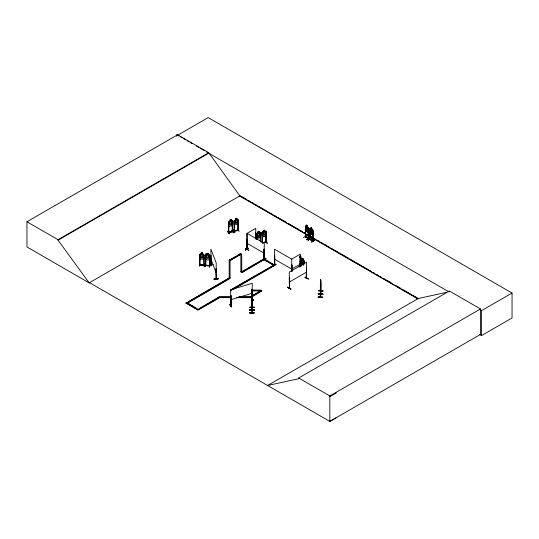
<?xml version="1.0" encoding="UTF-8"?>
<svg xmlns="http://www.w3.org/2000/svg" width="539" height="539" viewBox="0 0 539 539"><rect width="100%" height="100%" fill="white"/><g stroke="black" fill="none" stroke-linecap="round" stroke-linejoin="round"><path stroke-width="0.81" d="M251.875 303.639L251.929 302.312M251.935 300.775L251.828 305.438M251.868 301.914L251.875 301.119M320.456 288.978L320.557 286.62M251.868 300.162L251.902 298.747M252.023 299.974L252.003 301.463M252.387 299.34L252.265 289.302L251.902 289.416L252.036 312.815M320.462 284.511L320.564 283.056L320.469 283.898M320.557 280.873L320.658 279.424L320.55 297.171L320.516 281.937M252.043 299.111L252.387 298.977L251.935 299.219M249.611 312.95C263.935 312.842 239.815 312.916 254.199 312.916M254.381 310.215C245.191 310.134 251.41 309.177 254.26 310.019M254.26 309.885L249.685 309.777M320.611 287.146L320.348 290.669L320.402 285.71L320.314 286.445M318.145 297.232C321.399 295.823 326.715 298.303 318.158 297.05M322.807 293.762C313.051 292.684 321.419 293.991 322.827 293.627M251.828 302.143L251.942 299.388M251.962 297.589L251.895 299.28M251.868 303.7L251.868 304.542M251.875 298.835L251.956 297.979M320.604 284.397L320.658 282.982M320.462 282.369L320.611 279.424M320.368 286L320.462 285.151M320.462 288.884L320.368 288.291M249.867 307.304L254.455 307.264L249.88 307.142M251.915 298.539L252.016 295.884M251.841 303.551L251.861 299.401L252.313 299.26M251.895 302.541L251.915 303.497L252.057 301.442M252.117 309.399L252.178 310.1M251.989 310.154L252.057 307.028M251.969 310.093L252.279 307.419M252.023 312.607L251.902 289.416M318.556 290.811L323.13 290.986L318.562 290.602M318.475 294.287L323.05 294.476M320.449 282.106L320.759 280.267M320.348 285.737L320.584 283.696M320.921 280.96L320.914 291.188M320.564 285.185L320.462 284.659M320.415 287.86L320.759 283.514M320.523 287.179L320.348 290.602L320.314 289.746M320.826 284.592L320.846 294.779M320.429 293.519L320.759 290.925M320.921 290.932L320.671 293.486M320.442 282.072L320.361 297.171L320.759 280.226M320.55 297.124L320.671 294.53M323.029 294.624L318.461 294.375M245.447 248.499L248.782 250.318L245.454 248.479M233.98 231.224L238.231 230.241M238.211 229.998L237.76 230.355L238.191 229.89M266.165 241.809L263.039 242.779M200.124 255.095L199.693 255.156L200.124 255.095L200.05 265.181L199.652 265.134L199.72 254.408L201.209 254.091M199.713 257.73L200.171 258.983L203.675 259.232L204.187 258.053L203.675 259.232M201.209 252.865L202.698 252.98L201.209 252.865L201.249 254.165L200.508 254.516L200.508 256.807L201.249 257.844L202.637 257.952L203.385 257.029L203.385 254.738L202.637 254.273L202.637 253.047M200.171 258.983L199.767 254.428L200.218 254.051M199.315 266.333L199.72 263.726M204.207 265.026L199.74 264.777M202.691 254.24L204.18 254.785L204.18 265.478L203.722 265.464L203.762 264.979M203.661 254.287L200.185 254.037M203.749 255.378L204.16 255.412L203.749 255.378L203.803 265.329M206.929 253.357L206.922 254.61L206.181 254.96L206.181 257.251L206.922 258.296L208.31 258.403L209.058 257.48L209.058 255.19L208.31 254.725L208.371 253.431C200.515 254.112 211.955 255.27 208.371 254.657M205.777 255.634L205.366 255.601L205.777 255.634L205.723 265.633L205.797 255.54M205.386 258.174L205.878 259.394M205.595 264.177L204.766 266.812L205.615 264.009M204.988 266.778L205.642 264.009M208.371 253.431L206.875 253.343M205.777 265.242L209.866 265.457L209.442 265.909M205.831 265.505L205.319 265.572L205.783 265.141M209.422 255.83L209.826 255.863L209.422 255.83L209.435 265.922M209.556 267.196L210.19 264.366L209.583 267.007M287.617 287.112C297.696 293.068 280.469 283.514 290.878 288.958M287.61 287.274L290.871 289.133M232.228 225.578L232.693 224.285M237.8 219.36L234.121 220.599L234.539 224.985L237.834 224.258L238.312 222.93M260.189 237.429L260.667 236.102L260.209 237.456L256.935 238.211L256.483 237.066L256.935 238.211L260.209 237.456M265.707 236.021L266.219 231.426L264.844 231.346M265.761 236.082L262.466 236.81L265.761 236.082L266.239 234.748M308.476 231.204L308.113 232.262L305.62 230.82L305.323 229.392L305.62 230.82M312.964 233.798L312.566 234.829L310.073 233.394L309.743 231.979M231.709 306.886L229.553 304.542L231.736 307.068M216.28 278.299L216.334 278.899L216.078 278.4M227.579 231.231L229.291 233.663M233.131 229.85L234.829 232.296M234.815 232.471L233.158 229.83M209.307 259.67L209.806 258.491M251.787 312.809L251.848 312.236M308.133 240.212L311.239 238.272M245.232 250.231L248.479 248.196L245.265 250.076M276.022 264.272L272.653 266.098L275.874 264.218M247.286 249.153L246.97 248.944M264.231 259.259L264.231 243.271L246.963 233.299L246.808 249.389L247.152 249.584L247.374 239.35M274.499 264.865L274.418 265.35L274.533 255.277L274.688 265.498L274.6 264.885M305.269 236.783L305.626 225.875L308.51 227.936L308.51 238.656C306.273 238.292 305.168 236.325 305.418 236.378M308.261 238.123L308.631 238.211L305.748 236.668M310.08 228.448L309.716 239.37L312.964 241.229L312.93 230.503L312.593 229.857L310.08 228.448L309.777 228.725M310.053 239.545L309.871 229.338L310.04 239.565L309.723 238.993L310.087 239.201M312.593 241.034L313.085 241.149L312.748 231.002L312.64 241.074L312.748 233.495M310.087 239.303L313.078 240.798L312.741 240.583M299.913 256.18C300.775 254.159 300.87 260.047 299.913 261.092M299.987 256.247L300.25 255.749M299.987 256.658L300.25 256.16M299.913 257.413L300.681 256.012L300.863 266.306M299.913 257.817L300.324 257.042L299.913 260.108M300.984 256.941L300.984 266.084M299.953 262.197L300.823 259.475L299.953 262.244M298.801 266.333L300.263 266.596M289.43 287.866L289.652 288.062M228.947 232.235L228.947 232.599L228.853 222.526L228.469 222.62L228.428 232.599L232.68 231.622M232.693 221.01L232.666 231.757C233.252 231.096 231.521 231.588 232.68 231.258M234.492 230.86C230.308 231.271 244.43 229.109 234.384 230.753M234.458 231.218L234.404 221.152L234.391 231.103M262.426 242.678L265.747 241.998L262.378 242.671M266.239 231.453L266.145 242.193L266.219 241.789M247.091 248.971L247.3 249.503M302.278 259.623L301.739 259.724L301.739 262.015L302.278 263.301L303.282 263.867L303.821 263.187L303.821 260.896L303.282 260.189M234.121 220.599L235.55 219.845L235.503 218.591L236.897 218.268L236.917 219.521L237.564 219.824L237.564 222.108L236.87 223.254L235.563 223.55L234.869 222.728L234.869 220.444L235.563 219.872L235.503 218.591M256.544 237.072L256.544 233.805L257.898 233.043L257.878 231.79L259.293 231.494L259.246 232.774L259.946 233.023L259.946 235.314L259.246 236.453L257.945 236.756L257.244 235.934L257.244 233.643L257.945 233.07L257.878 231.79M262.008 242.287L262.035 232.397L263.45 231.662M262.095 232.43L262.52 231.918M289.692 288.055L289.207 288.163L289.261 287.772M289.632 288.089L289.652 278.09L289.248 278.198L289.652 278.09M306.246 277.976L306.388 278.057M205.864 254.455L205.386 254.886L205.406 265.606L209.819 265.943L209.806 255.223M251.949 310.457L252.265 283.244L230.658 289.82L230.692 305.943L230.658 295.877L231.029 295.763L230.962 305.728M252.016 297.11L252.057 296.524L252.171 310.228M199.666 265.033L204.207 265.39M205.339 265.478L209.873 265.835M209.375 265.794L209.476 265.417M211.14 258.592L210.958 265.397L210.89 249.119L216.179 262.891L216.26 278.643M305.323 226.097L305.66 225.854M301.207 265.114L301.544 259.124C303.113 260.687 301.389 256.719 303.349 258.915L303.282 263.867M301.207 259.367L301.51 259.144L304.427 261.186L303.349 260.142M232.289 231.332L228.9 232.127M227.552 231.399L229.304 233.872L227.606 231.204M255.614 234.472L255.614 238.474M291.882 265.047L291.848 271.602M300.23 265.835L300.371 260.148L300.486 265.815M255.345 232.464L255.762 233.084L255.87 239.255M301.503 264.09L301.207 262.661L301.503 264.09L303.282 265.053M246.849 239.424L247.253 239.525L246.849 239.424L247.145 249.564L247.118 233.313L255.756 228.327L255.722 238.541M268.281 261.664L263.787 259.192L264.123 259.367L263.942 249.159L264.056 259.367L263.793 258.814L264.231 258.936M262.621 260.101C272.875 254.63 255.884 264.278 265.842 258.235M262.601 260.29L265.842 258.37M273.435 265.774L276.029 264.251M291.397 271.548L291.511 265.08L291.693 271.717M301.503 260.297L301.207 260.128L301.503 265.282M304.104 263.443L304.212 261.711L304.508 263.544M304.508 261.88L304.104 261.779M306.192 278.387L306.516 268.227L306.63 278.299L306.192 278.387L306.523 278.171M289.43 288.23L289.248 272.134L306.516 262.163L306.657 278.279L306.307 278.447L306.63 268.287M304.98 277.282L308.416 279.034L305.155 277.174M289.248 287.765L289.686 287.678M89.555 282.685L89.204 282.894L26.95 246.95L26.95 221.765L177.627 134.77L208.734 152.726L239.842 195.873L417.941 298.7M177.627 134.77L177.627 135.235L208.182 117.596L512.05 293.034L512.05 317.963L481.495 335.602L479.312 334.335M26.95 221.765L58.057 239.72L208.734 152.726M336.417 417.644L329.821 421.404L89.514 282.665L89.157 282.867L58.057 240.185L208.734 153.191M89.157 282.867L240.192 195.67M240.226 253.701L240.852 254.374L230.059 260.606L229.425 260.243L240.226 253.701L241.742 254.064L241.742 272L242.375 272.363L263.962 259.589L242.375 272.054L240.852 271.69M229.425 260.243L235.907 256.503M237.342 255.675L239.505 254.428M305.418 226.771L305.714 226.939M306.354 226.292L306.421 225.107L307.452 225.659L307.452 226.885M308.14 227.283L308.51 227.936M308.295 231.757L308.2 238.494L308.295 228.428L308.625 238.588L308.261 238.386M308.591 228.597L308.187 228.496M309.743 228.691L309.757 239.39M311.865 228.253L310.841 227.62L310.841 228.927L310.309 229.028L310.309 231.319L310.841 232.605L311.832 233.178L312.364 232.504L312.364 230.214L311.832 229.499L311.906 228.233L310.841 227.701M231.184 297.656L219.629 297.656L198.042 310.12L185.989 303.161L229.169 277.922L230.059 277.922M185.989 303.161L187.431 302.332M188.866 301.503L229.169 278.232L230.059 278.232L230.059 260.297L240.852 254.064L240.852 272L241.742 272M229.796 278.286L186.615 303.524L229.796 278.596L229.169 277.922M241.742 271.69L263.962 258.861L274.755 265.094L230.948 290.386L230.321 290.022L230.948 290.386M312.93 230.524L312.553 229.877M242.462 271.582L246.06 269.507M247.502 268.678L264.009 259.131M313.044 231.17L312.64 231.069M310.073 233.394L312.573 234.755M303.531 237.578L306.947 235.61M305.633 236.736L305.714 229.432M310.228 237.686C298.033 244.881 321.379 231.022 307.129 239.653M308.16 240.259L311.401 238.184L308.16 240.05M313.071 240.765L309.871 239.309L313.044 241.128M314.682 240.259L311.401 242.126L314.816 240.34M230.321 290.022L273.495 265.404M230.321 290.332L237.517 286.182M238.952 285.347L272.774 265.821M231.184 297.346L219.629 297.346L219.002 296.982L197.415 309.757M199.571 308.51L204.611 305.6M206.046 304.771L218.282 297.71M233.825 289.032L274.755 265.404L269.722 262.493M185.989 302.851L198.042 309.81L219.629 297.346M291.74 269.042L300.371 264.056M240.259 297.144L250.163 297.144L250.797 297.508L261.59 290.959L260.957 290.602L250.163 296.834L238.609 296.834M250.884 296.726L260.957 290.912L261.59 291.276M236.958 297.656L250.163 297.656L250.163 296.834L250.797 297.191L261.59 290.959M289.248 282.106L306.516 272.134M267.263 385.695L418.298 298.491L446.124 292.441M267.613 385.486L298.721 378.722L298.721 378.001L449.398 291.006L480.505 308.962L480.505 334.409L329.821 421.404L329.821 395.956L480.505 308.962M449.398 291.727L449.048 291.936L206.565 151.937M480.054 309.837L481.495 310.673L512.05 293.034M329.821 396.684L336.417 392.924M204.119 265.121L200.05 264.804L200.05 265.181M204.119 265.484L199.652 265.134L200.124 264.703M205.406 265.228L205.824 265.249M209.853 265.565L205.757 265.249M216.078 278.663L216.085 268.718M231.069 305.842L231.029 295.763M289.537 278.023L289.571 287.981M238.211 230.362L238.312 219.636L236.85 219.548M230.739 295.958L231.103 295.844M251.976 289.497L252.346 289.382M251.268 298.134L253.653 300.398L251.491 298.067M231.143 305.546L230.618 305.498L230.962 305.364M230.658 305.849L231.029 305.734M230.793 305.93L231.103 305.815M252.346 299.354L251.841 299.617M230.658 299.792L252.265 293.216M229.951 219.966L231.346 219.649L231.319 220.95L232.019 221.199L232.019 223.49L231.319 224.635L230.018 224.931L229.318 224.109L229.318 221.819L230.018 221.253L229.951 219.966L231.366 219.676M235.523 218.618L236.917 218.295M231.298 220.923L232.76 221.01L232.76 224.305L232.282 225.639L228.987 226.367L228.57 225.268M229.035 221.475L232.248 220.741M232.255 221.751L232.693 221.745L232.255 221.751L232.329 231.831L232.309 221.832M234.054 230.955L234.142 231.312L234.02 221.239L234.465 221.239M237.915 230.429L237.807 220.37L238.191 220.283L238.218 230.375L234.135 231.298M237.416 229.055L239.141 231.453M231.864 230.436L233.791 232.841L232.1 230.382M232.208 231.474L228.428 232.221L228.96 232.578M229.951 221.192L228.556 221.953L228.482 232.686L232.693 231.716M259.293 232.72L260.687 232.835L260.627 241.876M262.493 231.885L265.747 231.137M262.392 233.057L261.947 233.064L262.392 233.057L262.392 243.028M265.734 232.194L266.172 232.188L265.734 232.194L265.808 242.274L265.788 232.275M256.396 234.438C257.204 233.825 255.702 238.4 256.396 239.424M260.182 233.569L260.627 233.569L260.182 233.569L260.243 241.135M265.579 240.825L267.27 243.284L265.572 240.805M263.099 242.867L266.172 242.159M274.829 255.439L274.749 265.498L274.439 265.343M308.571 238.541L305.411 236.715L308.153 238.191M309.837 238.925L309.925 238.959M238.171 230.247L238.231 229.877M232.619 231.265L232.619 231.629M228.583 232.68L228.502 232.329M262.271 242.563L262.271 242.927M211.045 255.163L211.106 265.154M213.195 264.615L208.728 265.41M214.037 279.02C222.041 277.423 217.756 279.748 214.044 279.061M214.037 279.229L218.517 278.65M218.558 278.778L214.044 279.222M305.007 277.228L308.234 278.933M246.929 249.308L247.212 249.422M274.499 265.228L274.533 249.213L291.801 259.185M305.579 236.614L305.263 236.439M305.418 236.742L305.418 229.264M308.295 238.036L308.429 238.629M312.91 241.209L312.802 240.616M229.169 260.606L230.059 260.606M251.881 290.083L260.957 290.083L260.957 290.912L251.881 290.912M251.881 290.602L260.957 290.602M231.184 296.834L219.629 296.834L219.629 297.656L219.002 296.982M219.629 297.144L231.184 297.144M236.958 297.346L250.163 297.346M251.828 302.864L251.848 306.361L251.78 305.404M249.867 307.237L254.448 307.351M318.562 290.743L323.13 290.986M320.395 296.618L320.826 294.537M320.597 296.942L320.355 297.137M318.151 297.097L322.726 297.258M306.516 277.834L306.341 278.427M253.465 300.418L251.295 297.939M233.596 232.848L231.864 230.227M267.048 243.123L265.37 240.818M300.338 256.564L300.674 256.065L300.708 266.286M204.537 263.935L203.944 266.724M302.278 260.027L303.282 260.593M302.278 262.318L303.282 262.884M301.564 264.043L303.417 265.087M264.231 259.286L263.942 249.159M177.627 135.235L179.076 136.071M180.525 136.906L181.973 137.741M183.415 138.577L185.584 139.83M187.033 140.666L188.482 141.501M189.93 142.336L192.1 143.59M196.439 146.096L198.608 147.349M200.057 148.185L204.396 150.684M307.452 225.659L306.354 225.066L306.388 226.36L305.856 226.461L305.856 228.752L306.388 230.038L307.378 230.611L307.91 229.937L307.378 225.7M305.68 230.773L308.126 232.188M241.647 196.506L246.734 199.443M248.189 200.286L250.372 201.546M251.821 202.381L253.276 203.223M254.731 204.059L256.914 205.319M258.37 206.161L259.818 207.003M261.274 207.838L263.456 209.098M264.912 209.941L266.36 210.776M268.543 212.036L269.999 212.878M271.454 213.713L272.902 214.556M275.085 215.816L276.541 216.651M277.996 217.493L285.993 222.108M288.17 223.368L292.536 225.888M293.984 226.724L299.078 229.661M300.526 230.503L302.709 231.763M304.164 232.599L305.62 233.441M307.075 234.283L308.524 235.119M310.707 236.378L312.162 237.221M314.338 238.474L315.793 239.316M317.249 240.158L319.432 241.418M320.887 242.254L322.335 243.096M323.791 243.931L325.974 245.191M327.429 246.033L328.878 246.869M331.061 248.129L332.516 248.971M333.971 249.806L339.058 252.744M340.513 253.586L348.511 258.201M349.959 259.043L355.053 261.981M356.501 262.816L361.595 265.761M363.043 266.596L365.226 267.856M366.682 268.698L368.137 269.534M369.592 270.376L371.769 271.636M373.224 272.471L374.679 273.313M376.855 274.573L378.311 275.409M379.766 276.251L381.221 277.086M383.404 278.346L384.853 279.189M386.308 280.024L391.395 282.968M396.488 285.906L400.848 288.419M402.303 289.261L411.028 294.294M412.476 295.136L417.57 298.074M239.363 195.805L312.297 237.915M313.759 238.757L418.048 298.97M246.963 243.271L264.231 253.242M274.533 259.185L291.801 269.156M229.425 259.933L230.059 260.297L229.169 260.297L229.169 278.232L229.796 278.596M196.6 308.564L187.249 302.851L198.042 309.393M298.721 378.001L329.821 395.956M209.334 254.731C210.998 257.164 210.021 261.718 205.844 259.434L205.393 258.147M247.394 249.314L247.374 243.358M260.175 232.484L256.928 233.232M256.503 233.798L256.456 238.676M236.897 219.494L236.85 218.322M234.108 223.86L234.539 224.985M228.853 222.526L228.469 222.62M262.48 236.837L262.035 235.684L262.082 232.403M210.89 259.091L216.179 272.862M216.368 278.865L216.24 268.698M251.814 303.989L251.841 304.535M251.848 302.534L251.861 303.497M481.495 310.673L481.495 335.602M312.896 230.524L312.896 233.791M305.6 227L305.6 236.971M304.212 261.711L304.212 264.204M302.278 258.309L302.278 264.528M301.611 260.229L301.611 265.215M301.24 259.407L301.314 265.047M300.344 265.902L300.371 254.085L291.74 259.07L291.801 271.649M299.96 256.193L299.96 257.42M299.792 264.177L299.792 266.67M299.671 263.571L299.671 266.893M299.644 264.15L299.644 266.643M299.522 263.544L299.522 266.866M291.997 265.114L291.997 270.719M291.511 265.08L291.511 271.481M289.362 278.259L289.362 288.23M262.331 232.969L262.331 242.941M260.566 233.481L260.566 240.96M259.225 231.521L259.225 232.747M256.78 234.35L256.84 239.424M230.429 290.083L230.429 290.912M228.603 221.96L228.617 225.255M204.086 265.121L204.079 265.498M202.698 252.98L202.644 254.246M176.408 134.676L176.408 136.327M58.057 239.72L58.057 240.185M249.672 310.073L254.388 310.127L249.672 310.073M320.462 286.074L320.496 287.031L320.409 286.108M265.498 233.933L264.797 235.071L263.497 235.375L262.796 234.553L262.796 232.262L263.497 231.696L263.43 230.409L264.844 230.113L264.797 231.393L265.498 231.642L265.498 233.933M236.634 218.605L235.799 219.205L236.634 218.605M231.083 219.979L230.247 220.586L231.083 219.979M236.87 219.979L235.563 220.283L235.563 222.573L236.87 222.27L236.87 219.979M231.319 221.361L230.018 221.657L230.018 223.948L231.319 223.651L231.319 221.361M264.561 230.422L263.726 231.029L264.561 230.422M259.016 231.804L258.174 232.403L259.016 231.804M259.246 233.185L257.945 233.481L257.945 235.772L259.246 235.469L259.246 233.185M264.797 231.804L263.497 232.1L263.497 234.391L264.797 234.094L264.797 231.804M202.394 253.229L201.498 253.162L201.498 253.573L202.394 253.64L202.394 253.229M208.061 253.68L207.171 253.606L207.171 254.017L208.061 254.091L208.061 253.68M202.637 254.684L201.249 254.57L201.249 256.86L202.637 256.975L202.637 254.684M208.31 255.129L206.922 255.021L206.922 257.312L208.31 257.42L208.31 255.129M303.1 259.064L302.46 258.7L303.1 259.475L303.1 259.064M307.203 225.807L306.563 225.437L307.203 226.212L307.203 225.807M311.657 228.374L311.016 228.01L311.657 228.785L311.657 228.374M307.378 227.337L306.388 226.764L306.388 229.055L307.378 229.627L307.378 227.337M311.832 229.91L310.841 229.338L310.841 231.629L311.832 232.201L311.832 229.91M274.129 265.457L263.335 259.225L274.129 265.457M304.394 263.679L304.394 261.179L304.353 263.652"/></g></svg>
